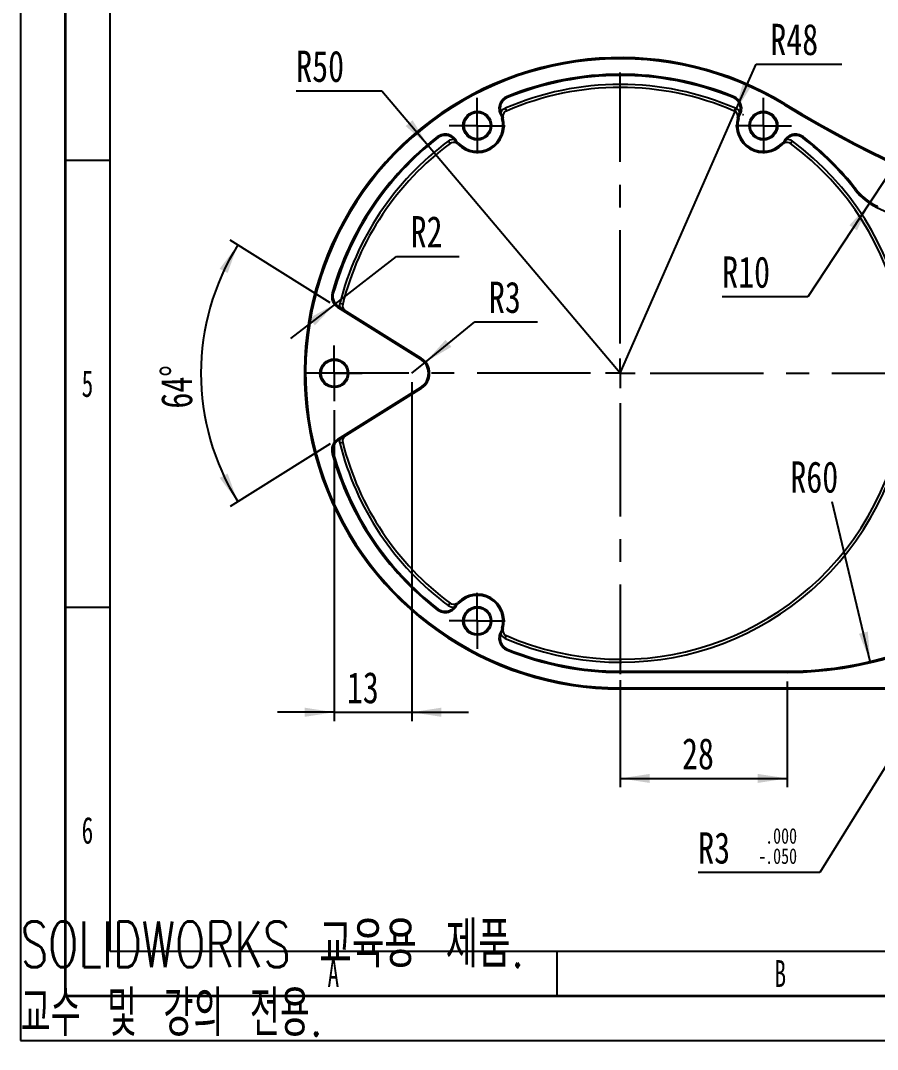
# Model space of a CAD drawing. Header units: millimetres. Extents: x 0 to 420, y 0 to 298.
# Drawn here: x 0 to 95.8, y 0 to 115.1 of the extents above; entities that cross this region are included whole.
import ezdxf

# ---------------------------------------------------------------- set-up
doc = ezdxf.new("R2010")
doc.units = ezdxf.units.MM
doc.linetypes.add('CENTERX2', pattern=[20.32, 12.7, -2.54, 2.54, -2.54])
for name, color, linetype in [('SLD-0', 179, 'Continuous'), ('레이어10', 30, 'Continuous'), ('중심선', 1, 'CENTERX2'), ('치수선', 104, 'Continuous')]:
    doc.layers.add(name, color=color, linetype=linetype)
doc.layers.add('도면층1', color=4, linetype='Continuous', lineweight=35)
doc.layers.add('도면층2', color=3, linetype='Continuous', lineweight=25)
doc.styles.add('SLDTEXTSTYLE0', font='TXT', dxfattribs={"width": 0.638186})
doc.styles.add('SLDTEXTSTYLE11', font='TXT', dxfattribs={"width": 0.7, "bigfont": 'bigfont'})
doc.styles.add('SLDTEXTSTYLE12', font='TXT', dxfattribs={"width": 0.645455, "bigfont": 'bigfont'})
doc.styles.add('SLDTEXTSTYLE3', font='TXT', dxfattribs={"width": 0.75})
doc.dimstyles.new('SLDDIMSTYLE1', dxfattribs={"dimtxt": 3.5, "dimasz": 3.302, "dimexe": 0, "dimexo": 0.0625, "dimgap": 0.875, "dimtad": 1, "dimdec": 3, "dimlfac": 1.5, "dimrnd": 1e-09, "dimzin": 12, "dimdsep": 46, "dimtxsty": 'SLDTEXTSTYLE3', "dimsah": 1, "dimcen": 0.09, "dimadec": 0, "dimazin": 3, "dimtfac": 1, "dimtdec": 3, "dimtmove": 0, "dimatfit": 0, "dimfxl": 1, "dimfrac": 2, "dimtolj": 1, "dimtzin": 12, "dimarcsym": 0})
doc.dimstyles.new('SLDDIMSTYLE10', dxfattribs={"dimtxt": 3.5, "dimasz": 3.302, "dimexe": 0, "dimexo": 0.0625, "dimgap": 0.875, "dimtad": 0, "dimtih": 1, "dimtoh": 1, "dimdec": 3, "dimlfac": 1.5, "dimrnd": 1e-09, "dimzin": 12, "dimdsep": 46, "dimtxsty": 'SLDTEXTSTYLE3', "dimsah": 1, "dimcen": 0, "dimadec": 0, "dimazin": 3, "dimtol": 1, "dimtm": 0.05, "dimtfac": 1, "dimtdec": 3, "dimtofl": 0, "dimtmove": 0, "dimatfit": 3, "dimfxl": 1, "dimfrac": 2, "dimtolj": 1, "dimtzin": 4, "dimarcsym": 0})
doc.dimstyles.new('SLDDIMSTYLE4', dxfattribs={"dimtxt": 3.5, "dimasz": 3.302, "dimexe": 0, "dimexo": 0.0625, "dimgap": 0.875, "dimtad": 0, "dimtih": 1, "dimtoh": 1, "dimdec": 3, "dimlfac": 1.5, "dimrnd": 1e-09, "dimzin": 12, "dimdsep": 46, "dimtxsty": 'SLDTEXTSTYLE3', "dimsah": 1, "dimcen": 0, "dimadec": 0, "dimazin": 3, "dimtfac": 1, "dimtdec": 3, "dimtofl": 0, "dimtmove": 1, "dimatfit": 3, "dimfxl": 1, "dimfrac": 2, "dimtolj": 1, "dimtzin": 12, "dimarcsym": 0})
doc.dimstyles.new('SLDDIMSTYLE6', dxfattribs={"dimtxt": 3.5, "dimasz": 3.302, "dimexe": 0, "dimexo": 0.0625, "dimgap": 0.875, "dimtad": 0, "dimtih": 1, "dimtoh": 1, "dimdec": 3, "dimlfac": 1.5, "dimrnd": 1e-09, "dimzin": 12, "dimdsep": 46, "dimtxsty": 'SLDTEXTSTYLE3', "dimsah": 1, "dimcen": 0, "dimadec": 0, "dimazin": 3, "dimtfac": 1, "dimtdec": 3, "dimtofl": 0, "dimtmove": 0, "dimatfit": 3, "dimfxl": 1, "dimfrac": 2, "dimtolj": 1, "dimtzin": 12, "dimarcsym": 0})
doc.dimstyles.new('SLDDIMSTYLE7', dxfattribs={"dimtxt": 3.5, "dimasz": 3.302, "dimexe": 0, "dimexo": 0.0625, "dimgap": 0.875, "dimtad": 0, "dimtih": 1, "dimtoh": 1, "dimdec": 3, "dimlfac": 1.5, "dimrnd": 1e-09, "dimzin": 12, "dimdsep": 46, "dimtxsty": 'SLDTEXTSTYLE3', "dimblk1": 'NONE', "dimblk2": 'NONE', "dimsah": 1, "dimcen": 0, "dimadec": 0, "dimazin": 3, "dimtfac": 1, "dimtdec": 3, "dimtofl": 0, "dimtmove": 0, "dimatfit": 3, "dimldrblk": 'NONE', "dimfxl": 1, "dimfrac": 2, "dimtolj": 1, "dimtzin": 12, "dimarcsym": 0})
doc.dimstyles.new('SLDDIMSTYLE9', dxfattribs={"dimtxt": 3.5, "dimasz": 3.302, "dimexe": 0, "dimexo": 0.0625, "dimgap": 0.875, "dimtad": 1, "dimdec": 4, "dimlfac": 1.5, "dimzin": 12, "dimdsep": 46, "dimtxsty": 'SLDTEXTSTYLE3', "dimsah": 1, "dimcen": 0.09, "dimazin": 3, "dimtfac": 1, "dimtofl": 0, "dimtmove": 0, "dimatfit": 3, "dimfxl": 1, "dimfrac": 2, "dimtolj": 1, "dimtzin": 12, "dimarcsym": 0})

# ---------------------------------------------------------------- blocks, each defined once
blk = doc.blocks.new('_D_17')
at = {"layer": '레이어10', "transparency": 16777216}
blk.add_line((33.15, 243.2), (23.56, 243.2), dxfattribs=at)
at = {"layer": '레이어10', "transparency": 16777216, "insert": (23.56, 247.71), "char_height": 3.5, "attachment_point": 1, "style": 'SLDTEXTSTYLE3'}
blk.add_mtext('R53', dxfattribs=at)
blk = doc.blocks.new('_None')
blk = doc.blocks.new('_D_18')
at = {"layer": '치수선', "transparency": 16777216, "insert": (106.06, 179.83), "char_height": 3.5, "attachment_point": 1, "style": 'SLDTEXTSTYLE3'}
blk.add_mtext('R196', dxfattribs=at)
blk = doc.blocks.new('_D_24')
at = {"layer": '치수선', "transparency": 16777216}
for p, q in [((67.09, 41.33), (67.09, 29.33)), ((85.76, 41.19), (85.76, 29.33)), ((67.09, 30.33), (85.76, 30.33))]:
    blk.add_line(p, q, dxfattribs=at)
for points in [[(67.09, 30.33), (70.39, 29.82), (70.39, 30.83)], [(85.76, 30.33), (82.45, 30.83), (82.45, 29.82)]]:
    blk.add_solid(points, dxfattribs=at)
at = {"layer": '치수선', "transparency": 16777216, "insert": (73.99, 34.84), "char_height": 3.5, "attachment_point": 1, "style": 'SLDTEXTSTYLE3'}
blk.add_mtext('28', dxfattribs=at)
blk = doc.blocks.new('_D_25')
at = {"layer": '치수선', "transparency": 16777216, "insert": (86.11, 65.81), "char_height": 3.5, "attachment_point": 1, "style": 'SLDTEXTSTYLE3'}
blk.add_mtext('R60', dxfattribs=at)
blk = doc.blocks.new('_D_27')
at = {"layer": '치수선', "transparency": 16777216}
for p, q in [((45.31, 76.92), (50.8, 81.41)), ((50.8, 81.41), (57.81, 81.41)), ((43.76, 75.66), (45.31, 76.92))]:
    blk.add_line(p, q, dxfattribs=at)
blk.add_solid([(45.31, 76.92), (48.19, 78.62), (47.54, 79.41)], dxfattribs=at)
at = {"layer": '치수선', "transparency": 16777216, "insert": (52.39, 85.92), "char_height": 3.5, "attachment_point": 1, "style": 'SLDTEXTSTYLE3'}
blk.add_mtext('R3', dxfattribs=at)
blk = doc.blocks.new('_D_28')
at = {"layer": '치수선', "transparency": 16777216}
for p, q in [((43.76, 74.66), (43.76, 36.73)), ((35.09, 71.53), (35.09, 36.73)), ((35.09, 37.73), (28.74, 37.73)), ((35.09, 37.73), (43.76, 37.73)), ((43.76, 37.73), (50.11, 37.73))]:
    blk.add_line(p, q, dxfattribs=at)
for points in [[(35.09, 37.73), (31.79, 38.24), (31.79, 37.22)], [(43.76, 37.73), (47.06, 37.22), (47.06, 38.24)]]:
    blk.add_solid(points, dxfattribs=at)
at = {"layer": '치수선', "transparency": 16777216, "insert": (36.5, 42.24), "char_height": 3.5, "attachment_point": 1, "style": 'SLDTEXTSTYLE3'}
blk.add_mtext('13', dxfattribs=at)
blk = doc.blocks.new('_D_29')
at = {"layer": '치수선', "transparency": 16777216}
for p, q in [((35.22, 83.45), (42.04, 88.74)), ((42.04, 88.74), (49.05, 88.74)), ((35.22, 83.45), (30.2, 79.56))]:
    blk.add_line(p, q, dxfattribs=at)
blk.add_solid([(35.22, 83.45), (32.3, 81.83), (32.92, 81.03)], dxfattribs=at)
at = {"layer": '치수선', "transparency": 16777216, "insert": (43.63, 93.25), "char_height": 3.5, "attachment_point": 1, "style": 'SLDTEXTSTYLE3'}
blk.add_mtext('R2', dxfattribs=at)
blk = doc.blocks.new('_D_30')
at = {"layer": '치수선', "transparency": 16777216}
for p, q in [((34.64, 83.55), (23.45, 90.55)), ((34.64, 67.76), (23.45, 60.77))]:
    blk.add_line(p, q, dxfattribs=at)
blk.add_arc((47.28, 75.66), 27.1, 148, 212, dxfattribs=at)
for points in [[(24.29, 90.02), (22.27, 87.36), (23.16, 86.88)], [(24.29, 61.3), (23.16, 64.44), (22.27, 63.96)]]:
    blk.add_solid(points, dxfattribs=at)
at = {"layer": '치수선', "transparency": 16777216, "insert": (15.72, 71.68), "char_height": 3.5, "attachment_point": 1, "rotation": 90.8337, "style": 'SLDTEXTSTYLE3'}
blk.add_mtext('64°', dxfattribs=at)
blk = doc.blocks.new('_D_31')
at = {"layer": '치수선', "transparency": 16777216}
for p, q in [((40.42, 107.25), (30.83, 107.25)), ((45.59, 101.13), (40.42, 107.25)), ((67.09, 75.66), (45.59, 101.13))]:
    blk.add_line(p, q, dxfattribs=at)
blk.add_solid([(45.59, 101.13), (43.85, 103.98), (43.07, 103.33)], dxfattribs=at)
at = {"layer": '치수선', "transparency": 16777216, "insert": (30.83, 111.77), "char_height": 3.5, "attachment_point": 1, "style": 'SLDTEXTSTYLE3'}
blk.add_mtext('R50', dxfattribs=at)
blk = doc.blocks.new('_D_32')
at = {"layer": '치수선', "transparency": 16777216}
for p, q in [((79.95, 104.96), (82.28, 110.26)), ((82.28, 110.26), (91.87, 110.26)), ((67.09, 75.66), (79.95, 104.96))]:
    blk.add_line(p, q, dxfattribs=at)
blk.add_arc((67.09, 75.66), 32, 64.5107, 64.7377, dxfattribs=at)
blk.add_solid([(79.95, 104.96), (81.74, 107.78), (80.81, 108.19)], dxfattribs=at)
at = {"layer": '치수선', "transparency": 16777216, "insert": (83.87, 114.77), "char_height": 3.5, "attachment_point": 1, "style": 'SLDTEXTSTYLE3'}
blk.add_mtext('R48', dxfattribs=at)
blk = doc.blocks.new('_D_33')
at = {"layer": '치수선', "transparency": 16777216}
for p, q in [((98.63, 100.26), (94.96, 94.69)), ((94.96, 94.69), (88.07, 84.23)), ((88.07, 84.23), (78.48, 84.23))]:
    blk.add_line(p, q, dxfattribs=at)
blk.add_solid([(94.96, 94.69), (92.72, 92.22), (93.57, 91.66)], dxfattribs=at)
at = {"layer": '치수선', "transparency": 16777216, "insert": (78.48, 88.74), "char_height": 3.5, "attachment_point": 1, "style": 'SLDTEXTSTYLE3'}
blk.add_mtext('R10', dxfattribs=at)
blk = doc.blocks.new('_D_52')
at = {"layer": '치수선', "transparency": 16777216}
for p, q in [((103.76, 42.99), (102.7, 41.29)), ((102.7, 41.29), (89.41, 19.79)), ((89.41, 19.79), (75.8, 19.79))]:
    blk.add_line(p, q, dxfattribs=at)
blk.add_solid([(102.7, 41.29), (100.54, 38.75), (101.4, 38.22)], dxfattribs=at)
at = {"layer": '치수선', "transparency": 16777216, "attachment_point": 1, "style": 'SLDTEXTSTYLE3'}
for s, insert, char_height in [('R3', (75.8, 24.3), 3.5), ('.000', (83.29, 24.77), 1.75), ('.050', (83.29, 22.51), 1.75), ('-', (82.52, 22.51), 1.75)]:
    blk.add_mtext(s, dxfattribs=dict(at, insert=insert, char_height=char_height))
blk = doc.blocks.new('SW_CENTERMARKSYMBOL_22')
at = {"layer": '중심선', "color": 0}
for p, q in [((0, 3.33), (0, 33.67)), ((0, 0), (0, 1.67)), ((-3.33, 0), (-33.67, 0)), ((0, 0), (-1.67, 0)), ((0, 0), (0, -1.67)), ((0, 0), (1.67, 0)), ((3.33, 0), (33.67, 0)), ((0, -3.33), (0, -33.67))]:
    blk.add_line(p, q, dxfattribs=at)
blk = doc.blocks.new('SW_CENTERMARKSYMBOL_23')
at = {"layer": '중심선', "color": 0}
for p, q in [((0, 1.67), (0, 3.13)), ((0, 0), (0, 1.67)), ((-1.67, 0), (-3.13, 0)), ((0, 0), (-1.67, 0)), ((0, 0), (0, -1.67)), ((0, 0), (1.67, 0)), ((1.67, 0), (3.13, 0)), ((0, -1.67), (0, -3.13))]:
    blk.add_line(p, q, dxfattribs=at)
blk = doc.blocks.new('SW_CENTERMARKSYMBOL_24')
at = {"layer": '중심선', "color": 0}
for p, q in [((0, 1.67), (0, 3.13)), ((0, 0), (0, 1.67)), ((-1.67, 0), (-3.13, 0)), ((0, 0), (-1.67, 0)), ((0, 0), (0, -1.67)), ((0, 0), (1.67, 0)), ((1.67, 0), (3.13, 0)), ((0, -1.67), (0, -3.13))]:
    blk.add_line(p, q, dxfattribs=at)
blk = doc.blocks.new('SW_CENTERMARKSYMBOL_25')
at = {"layer": '중심선', "color": 0}
for p, q in [((0, 1.67), (0, 3.13)), ((0, 0), (0, 1.67)), ((-1.67, 0), (-3.13, 0)), ((0, 0), (-1.67, 0)), ((0, 0), (0, -1.67)), ((0, 0), (1.67, 0)), ((1.67, 0), (3.13, 0)), ((0, -1.67), (0, -3.13))]:
    blk.add_line(p, q, dxfattribs=at)
blk = doc.blocks.new('SW_CENTERMARKSYMBOL_26')
at = {"layer": '중심선', "color": 0}
for p, q in [((0, 1.67), (0, 3.13)), ((0, 0), (0, 1.67)), ((-1.67, 0), (-3.13, 0)), ((0, 0), (-1.67, 0)), ((0, 0), (0, -1.67)), ((0, 0), (1.67, 0)), ((1.67, 0), (3.13, 0)), ((0, -1.67), (0, -3.13))]:
    blk.add_line(p, q, dxfattribs=at)

msp = doc.modelspace()

# ---------------------------------------------------------------- linework, layer by layer
at = {"color": 7, "linetype": 'Continuous', "lineweight": 25}
for p, q in [((54.425868, 106.637051), (54.476323, 106.513633)), ((79.75414, 106.637051), (79.703685, 106.513633)), ((54.211382, 105.316843), (54.344152, 105.011093)), ((79.968626, 105.316843), (79.835857, 105.011093)), ((85.43745, 105.699196), (85.506947, 105.812985)), ((53.969747, 104.212729), (53.841759, 104.175357)), ((80.33825, 104.175357), (80.210261, 104.212729)), ((46.67598, 102.010102), (46.594324, 102.115507)), ((48.043304, 101.373296), (47.844901, 101.641153)), ((48.921909, 101.298358), (49.018269, 101.390513)), ((85.16174, 101.390513), (85.2581, 101.298358)), ((86.335108, 101.641153), (86.136705, 101.373296)), ((87.585685, 102.115507), (87.504029, 102.010102)), ((93.476248, 96.245049), (93.371123, 96.163033)), ((95.849626, 94.350398), (95.792938, 94.229715)), ((34.985601, 84.626666), (34.857183, 84.662537)), ((35.563218, 83.13723), (35.492562, 83.024157)), ((44.745854, 77.242059), (35.492562, 83.024157)), ((35.563218, 83.13723), (44.81651, 77.355132)), ((36.036497, 83.384297), (35.713023, 83.464768)), ((44.81651, 77.355132), (44.745854, 77.242059)), ((35.492562, 68.293914), (44.745854, 74.076013)), ((44.81651, 73.962939), (35.563218, 68.180841)), ((44.81651, 73.962939), (44.745854, 74.076013)), ((35.563218, 68.180841), (35.492562, 68.293914)), ((36.036497, 67.933775), (35.713023, 67.853303)), ((34.985601, 66.691405), (34.857183, 66.655535)), ((48.043304, 49.944775), (47.844901, 49.676918)), ((48.921909, 50.019713), (49.018269, 49.927558)), ((46.67598, 49.307969), (46.594324, 49.202565)), ((53.969747, 47.105342), (53.841759, 47.142715)), ((54.211382, 46.001228), (54.344152, 46.306979)), ((54.476323, 44.804439), (54.425868, 44.68102)), ((67.090004, 42.325702), (67.090004, 42.192369)), ((67.090004, 42.325702), (85.756671, 42.325702)), ((85.756671, 42.192369), (67.090004, 42.192369)), ((85.756671, 42.325702), (85.756671, 42.192369)), ((67.090004, 40.459036), (237.777951, 40.459036)), ((67.090004, 40.459036), (67.090004, 40.325702)), ((237.777951, 40.325702), (67.090004, 40.325702))]:
    msp.add_line(p, q, dxfattribs=at)
for centre, radius in [((51.090004, 103.371849), 1.6), ((51.090004, 103.371849), 1.466667), ((83.090004, 103.371849), 1.6), ((83.090004, 103.371849), 1.466667), ((35.090004, 75.659036), 1.6), ((35.090004, 75.659036), 1.466667), ((51.090004, 47.946223), 1.6), ((51.090004, 47.946223), 1.466667)]:
    msp.add_circle(centre, radius, dxfattribs=at)
for centre, radius, start, end in [((67.090004, 75.659036), 35.333333, 58.58492158, 270), ((67.090004, 75.659036), 35.2, 58.58492158, 270), ((67.090004, 75.659036), 33.466667, 67.76474401, 112.23525599), ((67.090004, 75.659036), 33.333333, 67.76474401, 112.23525599), ((67.090004, 75.659036), 32.333333, 66.52756066, 113.47243934), ((67.090004, 75.659036), 32, 66.52756066, 113.47243934), ((54.98087, 105.279449), 1.466667, 112.23525599, 217.01023018), ((54.98087, 105.279449), 1.333333, 112.23525599, 218.9743092), ((79.199138, 105.279449), 1.333333, 321.0256908, 67.76474401), ((79.199138, 105.279449), 1.466667, 322.98976982, 67.76474401), ((54.60969, 104.399591), 1, 113.47243934, 153.0992461), ((54.60969, 104.399591), 0.666667, 113.47243934, 176.45442086), ((79.570318, 104.399591), 0.666667, 3.54557914, 66.52756066), ((79.570318, 104.399591), 1, 26.9007539, 66.52756066), ((153.614888, 217.325702), 130.8, 238.58492158, 270), ((153.614888, 217.325702), 130.666667, 238.58492158, 270), ((51.090004, 103.371849), 3, 223.72227911, 16.27772089), ((51.090004, 103.371849), 2.866667, 223.72227911, 16.27772089), ((54.60969, 104.399591), 0.8, 180.21583714, 196.27772089), ((54.60969, 104.399591), 0.666667, 176.45442086, 196.27772089), ((83.090004, 103.371849), 3, 163.72227911, 316.27772089), ((79.570318, 104.399591), 0.666667, 343.72227911, 3.54557914), ((83.090004, 103.371849), 2.866667, 163.72227911, 316.27772089), ((79.570318, 104.399591), 0.8, 343.72227911, 359.78416286), ((67.090004, 75.659036), 33.466667, 127.76474401, 164.3935103), ((67.090004, 75.659036), 33.333333, 127.76474401, 164.3935103), ((67.090004, 75.659036), 32.333333, 126.52756066, 166.02996515), ((67.090004, 75.659036), 32, 126.52756066, 166.02996515), ((47.492541, 100.95606), 1.466667, 22.98976982, 127.76474401), ((47.492541, 100.95606), 1.333333, 21.0256908, 127.76474401), ((48.44011, 100.837582), 1, 86.9007539, 126.52756066), ((48.44011, 100.837582), 0.666667, 63.54557914, 126.52756066), ((48.44011, 100.837582), 0.666667, 43.72227911, 63.54557914), ((48.44011, 100.837582), 0.8, 43.72227911, 59.78416286), ((67.090004, 75.659036), 32.333333, 246.52756066, 53.47243934), ((67.090004, 75.659036), 32, 246.52756066, 53.47243934), ((85.739899, 100.837582), 0.8, 120.21583714, 136.27772089), ((85.739899, 100.837582), 0.666667, 116.45442086, 136.27772089), ((86.687468, 100.95606), 1.466667, 52.23525599, 157.01023018), ((86.687468, 100.95606), 1.333333, 52.23525599, 158.9743092), ((85.739899, 100.837582), 0.666667, 53.47243934, 116.45442086), ((85.739899, 100.837582), 1, 53.47243934, 93.0992461), ((67.090004, 75.659036), 33.333333, 37.96063421, 52.23525599), ((67.090004, 75.659036), 33.466667, 37.96063421, 52.23525599), ((98.627347, 100.263832), 6.666667, 217.96063421, 244.8391199), ((98.627347, 100.263832), 6.533333, 217.96063421, 244.8391199), ((153.614888, 217.325702), 136, 244.8391199, 270), ((36.269777, 84.267961), 1.466667, 164.3935103, 238), ((36.269777, 84.267961), 1.333333, 164.3935103, 238), ((36.683445, 83.223354), 1, 166.02996515, 189.8103149), ((36.683445, 83.223354), 0.666667, 166.02996515, 238), ((43.756671, 75.659036), 1.866667, 302, 58), ((43.756671, 75.659036), 2, 302, 58), ((36.269777, 67.05011), 1.466667, 122, 195.6064897), ((36.269777, 67.05011), 1.333333, 122, 195.6064897), ((36.683445, 68.094718), 1, 170.1896851, 193.97003485), ((36.683445, 68.094718), 0.666667, 122, 193.97003485), ((67.090004, 75.659036), 32, 193.97003485, 233.47243934), ((67.090004, 75.659036), 32.333333, 193.97003485, 233.47243934), ((67.090004, 75.659036), 33.466667, 195.6064897, 232.23525599), ((67.090004, 75.659036), 33.333333, 195.6064897, 232.23525599), ((51.090004, 47.946223), 3, 343.72227911, 136.27772089), ((51.090004, 47.946223), 2.866667, 343.72227911, 136.27772089), ((47.492541, 50.362012), 1.466667, 232.23525599, 337.01023018), ((47.492541, 50.362012), 1.333333, 232.23525599, 338.9743092), ((48.44011, 50.480489), 1, 233.47243934, 273.0992461), ((48.44011, 50.480489), 0.666667, 233.47243934, 296.45442086), ((48.44011, 50.480489), 0.666667, 296.45442086, 316.27772089), ((48.44011, 50.480489), 0.8, 300.21583714, 316.27772089), ((54.98087, 46.038622), 1.466667, 142.98976982, 247.76474401), ((54.98087, 46.038622), 1.333333, 141.0256908, 247.76474401), ((54.60969, 46.91848), 1, 206.9007539, 246.52756066), ((54.60969, 46.91848), 0.8, 163.72227911, 179.78416286), ((54.60969, 46.91848), 0.666667, 163.72227911, 183.54557914), ((54.60969, 46.91848), 0.666667, 183.54557914, 246.52756066), ((67.090004, 75.659036), 33.466667, 247.76474401, 270), ((67.090004, 75.659036), 33.333333, 247.76474401, 270), ((85.756671, 82.325702), 40, 270, 290.36413481), ((85.756671, 82.325702), 40.133333, 270, 290.36413481)]:
    msp.add_arc(centre, radius, start, end, dxfattribs=at)
for points in [[(53.809696, 104.396578), (53.85428, 104.411593), (53.899105, 104.426384), (53.9443, 104.44082)], [(80.370313, 104.396578), (80.325729, 104.411593), (80.280903, 104.426384), (80.235709, 104.44082)], [(48.842717, 101.528891), (48.807421, 101.497788), (48.7722, 101.466363), (48.737101, 101.434442)], [(85.337292, 101.528891), (85.372587, 101.497788), (85.407809, 101.466363), (85.442908, 101.434442)], [(48.842717, 49.78918), (48.807421, 49.820283), (48.7722, 49.851708), (48.737101, 49.883629)], [(53.809696, 46.921494), (53.85428, 46.906478), (53.899105, 46.891688), (53.9443, 46.877252)]]:
    msp.add_open_spline(points, degree=3, dxfattribs=at)
at = {"layer": 'SLD-0', "color": 7}
for p, q in [((0, 298), (0, 1)), ((0, 1), (420, 1))]:
    msp.add_line(p, q, dxfattribs=at)
at = {"layer": '도면층1', "color": 7}
for p, q in [((5, 293), (5, 6)), ((5, 6), (415, 6))]:
    msp.add_line(p, q, dxfattribs=at)
at = {"layer": '도면층2', "color": 7}
for p, q in [((10, 288), (10, 11)), ((5, 99.5), (10, 99.5)), ((5, 49.5), (10, 49.5)), ((10, 11), (410, 11)), ((60, 11), (60, 6))]:
    msp.add_line(p, q, dxfattribs=at)
at = {"layer": '치수선'}
msp.add_line((95.04989, 43.420226), (90.780455, 61.293947), dxfattribs=at)
msp.add_solid([(95.04989, 43.420226), (94.776834, 46.749897), (93.788635, 46.513849)], dxfattribs=at)

# ---------------------------------------------------------------- block references
at = {"layer": '중심선'}
for name, p in [('SW_CENTERMARKSYMBOL_22', (67.090004, 75.659036)), ('SW_CENTERMARKSYMBOL_25', (51.090004, 103.371849)), ('SW_CENTERMARKSYMBOL_26', (83.090004, 103.371849)), ('SW_CENTERMARKSYMBOL_23', (35.090004, 75.659036)), ('SW_CENTERMARKSYMBOL_24', (51.090004, 47.946223))]:
    msp.add_blockref(name, p, dxfattribs=at)

# ---------------------------------------------------------------- texts
at = {"color": 7, "linetype": 'Continuous', "char_height": 5.1381, "attachment_point": 1}
for s, insert, style in [('SOLIDWORKS 교육용 제품.', (0, 14.330509), 'SLDTEXTSTYLE11'), ('교수 및 강의 전용.', (0, 6.623359), 'SLDTEXTSTYLE12')]:
    msp.add_mtext(s, dxfattribs=dict(at, insert=insert, style=style))
at = {"layer": '도면층2', "color": 7, "char_height": 3, "attachment_point": 2, "style": 'SLDTEXTSTYLE0'}
for s, insert in [('5', (7.478376, 76.017703)), ('6', (7.478376, 26.023703)), ('A', (34.986023, 9.992203)), ('B', (84.986023, 9.992203))]:
    msp.add_mtext(s, dxfattribs=dict(at, insert=insert))

# ---------------------------------------------------------------- dimensions: what is measured, and where the dimension line sits
at = {"layer": '레이어10'}
dim = msp.add_radius_dim(center=(67.090004, 211.052592), mpoint=(0, 0), dimstyle='SLDDIMSTYLE7', dxfattribs=at)
dim.commit()
dim.dimension.update_dxf_attribs({"geometry": '_D_17', "text_midpoint": (27.558414, 245.973137), "dimtype": 164})
at = {"layer": '치수선'}
for center, mpoint, dimstyle, picture, middle in [((153.614888, 69.385926), (0, 0), 'SLDDIMSTYLE7', '_D_18', (111.356233, 178.093427)), ((67.090004, 75.659036), (79.952008, 104.960381), 'SLDDIMSTYLE6', '_D_32', (87.868984, 113.03824)), ((67.090004, 75.659036), (45.588217, 101.130279), 'SLDDIMSTYLE6', '_D_31', (34.828562, 110.031692)), ((98.627347, 100.263832), (94.96294, 94.69458), 'SLDDIMSTYLE6', '_D_33', (82.483697, 87.003221)), ((36.269777, 84.267961), (35.216311, 83.450657), 'SLDDIMSTYLE4', '_D_29', (46.335374, 91.521057)), ((43.756671, 75.659036), (45.305928, 76.923869), 'SLDDIMSTYLE6', '_D_27', (55.09753, 84.187394)), ((85.756671, 82.325702), (0, 0), 'SLDDIMSTYLE7', '_D_25', (90.116854, 64.072072)), ((103.756671, 42.992369), (102.704572, 41.291461), 'SLDDIMSTYLE10', '_D_52', (81.811486, 22.570217))]:
    dim = msp.add_radius_dim(center=center, mpoint=mpoint, dimstyle=dimstyle, dxfattribs=at)
    dim.commit()
    dim.dimension.update_dxf_attribs({"geometry": picture, "text_midpoint": middle, "dimtype": 164})
dim = msp.add_angular_dim_2l(base=(20.176227, 75.659036), line1=((35.492562, 68.293914), (44.745854, 74.076013)), line2=((44.745854, 77.242059), (35.492562, 83.024157)), dimstyle='SLDDIMSTYLE9', dxfattribs=at)
dim.commit()
dim.dimension.update_dxf_attribs({"geometry": '_D_30', "text_midpoint": (20.179096, 75.2647), "dimtype": 162})
for base, p1, p2, picture, middle in [((43.756671, 37.728517), (35.090004, 72.525702), (43.756671, 75.659036), '_D_28', (39.085071, 37.728517)), ((85.756671, 30.325669), (67.090004, 42.325702), (85.756671, 42.192369), '_D_24', (76.577468, 30.325669))]:
    dim = msp.add_linear_dim(base=base, p1=p1, p2=p2, dimstyle='SLDDIMSTYLE1', dxfattribs=at)
    dim.commit()
    dim.dimension.update_dxf_attribs({"geometry": picture, "text_midpoint": middle, "dimtype": 160})

doc.saveas('drawing.dxf')
